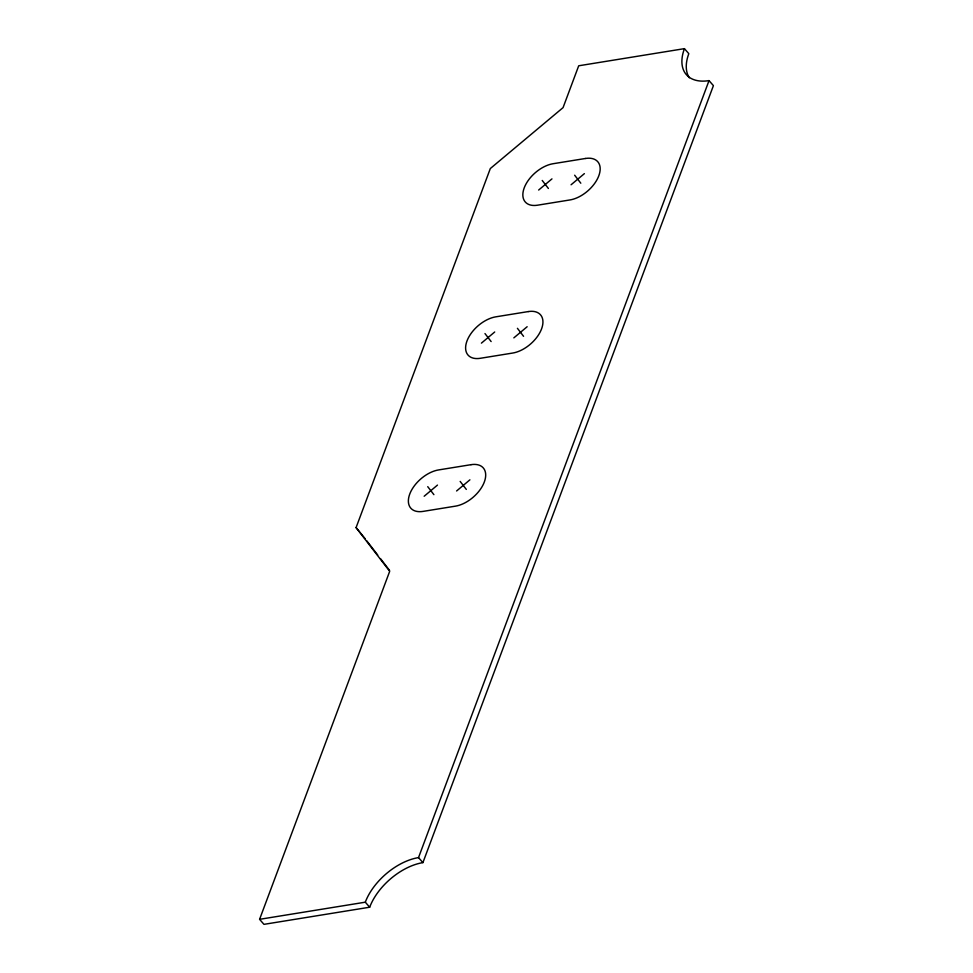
<?xml version="1.0" encoding="UTF-8"?>
<svg xmlns="http://www.w3.org/2000/svg" width="973" height="973" viewBox="0 0 973 973"><rect width="100%" height="100%" fill="white"/><g stroke="black" fill="none" stroke-linecap="round" stroke-linejoin="round"><path stroke-width="1.46" d="M684.433 48.65A49.112 28.485 -41.2 0 0 709.037 80.613L713.416 85.636L422.914 862.625A49.112 28.485 -41.2 0 0 369.691 907.213L263.963 924.35L259.584 919.327L389.699 571.297L356.082 527.597L490.319 168.548L563.063 107.626L578.704 65.787L684.433 48.65L688.811 53.673A49.112 28.485 -41.2 0 0 689.298 77.767M259.584 919.327L365.301 902.19A49.112 28.485 -41.2 0 1 418.524 857.602L709.037 80.613M538.653 190.039L551.959 178.886M571.078 184.773L584.384 173.632M481.404 343.141L494.71 331.988M513.841 337.874L527.147 326.733M424.167 496.242L437.473 485.089M456.592 490.976L469.898 479.835M356.082 527.597L365.009 538.531M418.524 857.602L422.914 862.625M365.301 902.19L369.691 907.213M574.654 175.213L580.808 183.204M542.229 180.467L548.383 188.458M517.417 328.315L523.559 336.305M484.98 333.569L491.134 341.559M460.168 481.416L466.322 489.407M427.743 486.67L433.897 494.661M366.821 540.891L377.731 555.06M380.455 558.599L389.553 570.409M585.478 158.477L553.053 163.732A26.599 15.434 -41.2 0 0 524.216 187.874A26.599 15.434 -41.2 0 0 537.546 205.194L569.983 199.939A26.599 15.434 -41.2 0 0 598.809 175.785A26.599 15.434 -41.2 0 0 585.478 158.477M528.242 311.579L495.816 316.833A26.599 15.434 -41.2 0 0 466.979 340.976A26.599 15.434 -41.2 0 0 480.309 358.295L512.735 353.041A26.599 15.434 -41.2 0 0 541.572 328.886A26.599 15.434 -41.2 0 0 528.242 311.579M470.993 464.68L438.568 469.935A26.599 15.434 -41.2 0 0 409.742 494.077A26.599 15.434 -41.2 0 0 423.06 511.397L455.498 506.142A26.599 15.434 -41.2 0 0 484.323 481.988A26.599 15.434 -41.2 0 0 470.993 464.68"/></g></svg>
